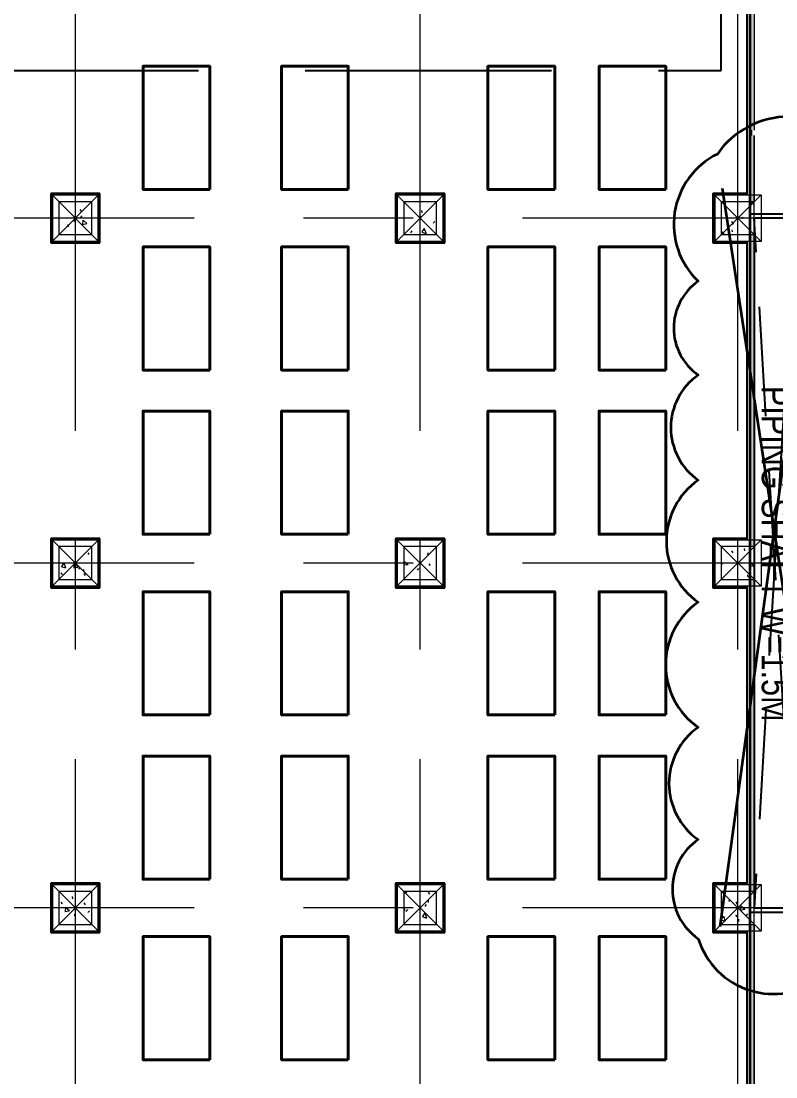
# Model space of a CAD drawing. Extents: x -14231 to 516634, y -267190 to 70805.
# Drawn here: x 455932 to 483507, y -117467 to -78894 of the extents above; entities that cross this region are included whole.
import ezdxf

# ---------------------------------------------------------------- set-up
doc = ezdxf.new("R2010")
doc.units = 0
doc.header["$LTSCALE"] = 8
for name, pattern in [('IDA - Grid Line', [3500, 2000, -500, 500, -500]), ('IDA - Hidden 065', [537.5, 375, -162.5]), ('IDA - Hidden 2-1', [750, 500, -250])]:
    doc.linetypes.add(name, pattern=pattern)
doc.layers.get('0').update_dxf_attribs({"color": 1, "linetype": 'CONTINUOUS'})
for name, color, linetype in [('0-1.7M Column', 254, 'CONTINUOUS'), ('0-T100单抗岩棉库板H10000', 21, 'CONTINUOUS'), ('0-T50单抗铝蜂巢库板H5000', 3, 'CONTINUOUS'), ('00-MEP Layout', 7, 'CONTINUOUS'), ('Ceiling FL+5000', 150, 'CONTINUOUS'), ('CTCI', 4, 'CONTINUOUS')]:
    doc.layers.add(name, color=color, linetype=linetype)
for name, color, linetype, lineweight in [('A-_ANOTGRID_E', 7, 'CONTINUOUS', 9), ('A-_FLOR----_E', 7, 'CONTINUOUS', 9), ('A-_WALL----_E', 7, 'CONTINUOUS', 9), ('A-_WALL----_H', 7, 'CONTINUOUS', 9), ('A-COLN----_E', 7, 'CONTINUOUS', 9), ('A-COLN----_E1', 7, 'CONTINUOUS', 9)]:
    doc.layers.add(name, color=color, linetype=linetype, lineweight=lineweight)
doc.styles.add('Site Area', font='arial.ttf', dxfattribs={"width": 0.8})

# ---------------------------------------------------------------- blocks, each defined once
blk = doc.blocks.new('IDA - Rectangle Column - 1200W X 1200D-V96-PH1 LEVEL 3 - PROBE')
at = {"layer": 'A-COLN----_E1'}
h = blk.add_hatch(dxfattribs=at)
h.set_pattern_fill('FP_92', color=256, style=0, pattern_type=2)
h.set_pattern_definition([(50, (-892257.2, -401156.1), (1821.8403, -159.3907), [190.5, -2095.5]), (355, (-892257.2, -401156.1), (-352.428, 1910.5674), [152.4, -1676.4]), (100.451, (-892105.4, -401169.4), (1469.4262, 1751.166), [161.9, -1780.901]), (46.184, (-892257.2, -400648.1), (2710.791, -420.428), [285.75, -3143.25]), (96.636, (-892031.3, -400683.2), (2374.0256, 2474.276), [242.85, -2671.351]), (351.184, (-892257.2, -400648), (2374.05, 2474.2525), [228.6, -2514.6]), (21, (-892003.2, -400775.1), (1516.1442, -1022.6516), [190.5, -2095.5]), (326, (-892003.2, -400775.1), (618.021, 1841.8805), [152.4, -1676.4]), (71.451, (-891876.8, -400860.3), (2134.1713, 819.2124), [161.9, -1780.901]), (37.5, (-892257.2, -401156.1), (30.88603, 845.5504), [83.82, -1572.26, 83.82, -3300.73]), (37.5, (-892257.2, -401156.1), (30.88603, 845.5504), [-1739.9, -1617.98, 83.82, -1598.93]), (7.5, (-892257.2, -401156.1), (668.1966, 1001.80575), [83.82, -886.46, 83.82, -1534.16, -641.35]), (7.5, (-892257.2, -401156.1), (668.1966, 1001.80575), [-2588.26, 83.82, -557.53]), (327.5, (-892823.6, -401156.1), (1355.90933, -57.2896), [83.82, -551.18, 83.82, -4526.28]), (327.5, (-892823.6, -401156.1), (1355.90933, -57.2896), [-718.82, -1897.38, 83.82, -2545.08]), (317.5, (-893077.6, -401156.1), (1481.2932, 254.2664), [83.82, -741.68, 83.82, -3098.8]), (317.5, (-893077.6, -401156.1), (1481.2932, 254.2664), [-909.32, -1231.9, 83.82, -1783.08])])
h.paths.add_polyline_path([(600, -600), (600, 600), (-600, 600), (-600, -600)])
at = {"layer": 'A-COLN----_E'}
for p, q in [((600, 600), (-600, 600)), ((-600, 600), (-600, -600)), ((600, -600), (600, 600)), ((-600, -600), (600, -600))]:
    blk.add_line(p, q, dxfattribs=at)
blk = doc.blocks.new('IDA - Rectangle Column - 1200W X 1200D-V97-PH1 LEVEL 3 - PROBE')
at = {"layer": 'A-COLN----_E1'}
h = blk.add_hatch(dxfattribs=at)
h.set_pattern_fill('FP_93', color=256, style=0, pattern_type=2)
h.set_pattern_definition([(50, (-892257.2, -388556.1), (1821.8403, -159.3907), [190.5, -2095.5]), (355, (-892257.2, -388556.1), (-352.428, 1910.5674), [152.4, -1676.4]), (100.451, (-892105.4, -388569.4), (1469.4262, 1751.166), [161.9, -1780.901]), (46.184, (-892257.2, -388048.1), (2710.791, -420.428), [285.75, -3143.25]), (96.636, (-892031.3, -388083.2), (2374.0256, 2474.276), [242.85, -2671.351]), (351.184, (-892257.2, -388048), (2374.05, 2474.2525), [228.6, -2514.6]), (21, (-892003.2, -388175.1), (1516.1442, -1022.6516), [190.5, -2095.5]), (326, (-892003.2, -388175.1), (618.021, 1841.8805), [152.4, -1676.4]), (71.451, (-891876.8, -388260.3), (2134.1713, 819.2124), [161.9, -1780.901]), (37.5, (-892257.2, -388556.1), (30.88603, 845.5504), [83.82, -1572.26, 83.82, -3300.73]), (37.5, (-892257.2, -388556.1), (30.88603, 845.5504), [-1739.9, -1617.98, 83.82, -1598.93]), (7.5, (-892257.2, -388556.1), (668.1966, 1001.80575), [83.82, -886.46, 83.82, -1534.16, -641.35]), (7.5, (-892257.2, -388556.1), (668.1966, 1001.80575), [-2588.26, 83.82, -557.53]), (327.5, (-892823.6, -388556.1), (1355.90933, -57.2896), [83.82, -551.18, 83.82, -4526.28]), (327.5, (-892823.6, -388556.1), (1355.90933, -57.2896), [-718.82, -1897.38, 83.82, -2545.08]), (317.5, (-893077.6, -388556.1), (1481.2932, 254.2664), [83.82, -741.68, 83.82, -3098.8]), (317.5, (-893077.6, -388556.1), (1481.2932, 254.2664), [-909.32, -1231.9, 83.82, -1783.08])])
h.paths.add_polyline_path([(600, -600), (600, 600), (-600, 600), (-600, -600)])
at = {"layer": 'A-COLN----_E'}
for p, q in [((600, 600), (-600, 600)), ((-600, 600), (-600, -600)), ((600, -600), (600, 600)), ((-600, -600), (600, -600))]:
    blk.add_line(p, q, dxfattribs=at)
blk = doc.blocks.new('IDA - Rectangle Column - 1200W X 1200D-V98-PH1 LEVEL 3 - PROBE')
at = {"layer": 'A-COLN----_E1'}
h = blk.add_hatch(dxfattribs=at)
h.set_pattern_fill('FP_94', color=256, style=0, pattern_type=2)
h.set_pattern_definition([(50, (-892257.2, -412756.1), (1821.8403, -159.3907), [190.5, -2095.5]), (355, (-892257.2, -412756.1), (-352.428, 1910.5674), [152.4, -1676.4]), (100.451, (-892105.4, -412769.4), (1469.4262, 1751.166), [161.9, -1780.901]), (46.184, (-892257.2, -412248.1), (2710.791, -420.428), [285.75, -3143.25]), (96.636, (-892031.3, -412283.2), (2374.0256, 2474.276), [242.85, -2671.351]), (351.184, (-892257.2, -412248), (2374.05, 2474.2525), [228.6, -2514.6]), (21, (-892003.2, -412375.1), (1516.1442, -1022.6516), [190.5, -2095.5]), (326, (-892003.2, -412375.1), (618.021, 1841.8805), [152.4, -1676.4]), (71.451, (-891876.8, -412460.3), (2134.1713, 819.2124), [161.9, -1780.901]), (37.5, (-892257.2, -412756.1), (30.88603, 845.5504), [83.82, -1572.26, 83.82, -3300.73]), (37.5, (-892257.2, -412756.1), (30.88603, 845.5504), [-1739.9, -1617.98, 83.82, -1598.93]), (7.5, (-892257.2, -412756.1), (668.1966, 1001.80575), [83.82, -886.46, 83.82, -1534.16, -641.35]), (7.5, (-892257.2, -412756.1), (668.1966, 1001.80575), [-2588.26, 83.82, -557.53]), (327.5, (-892823.6, -412756.1), (1355.90933, -57.2896), [83.82, -551.18, 83.82, -4526.28]), (327.5, (-892823.6, -412756.1), (1355.90933, -57.2896), [-718.82, -1897.38, 83.82, -2545.08]), (317.5, (-893077.6, -412756.1), (1481.2932, 254.2664), [83.82, -741.68, 83.82, -3098.8]), (317.5, (-893077.6, -412756.1), (1481.2932, 254.2664), [-909.32, -1231.9, 83.82, -1783.08])])
h.paths.add_polyline_path([(600, -600), (600, 600), (-600, 600), (-600, -600)])
at = {"layer": 'A-COLN----_E'}
for p, q in [((600, 600), (-600, 600)), ((-600, 600), (-600, -600)), ((600, -600), (600, 600)), ((-600, -600), (600, -600))]:
    blk.add_line(p, q, dxfattribs=at)
blk = doc.blocks.new('IDA - Rectangle Column - 1200W X 1200D-V99-PH1 LEVEL 3 - PROBE')
at = {"layer": 'A-COLN----_E1'}
h = blk.add_hatch(dxfattribs=at)
h.set_pattern_fill('FP_95', color=256, style=0, pattern_type=2)
h.set_pattern_definition([(50, (-917457.2, -388556.1), (1821.8403, -159.3907), [190.5, -2095.5]), (355, (-917457.2, -388556.1), (-352.428, 1910.5674), [152.4, -1676.4]), (100.451, (-917305.4, -388569.4), (1469.4262, 1751.166), [161.9, -1780.901]), (46.184, (-917457.2, -388048.1), (2710.791, -420.428), [285.75, -3143.25]), (96.636, (-917231.3, -388083.2), (2374.0256, 2474.276), [242.85, -2671.351]), (351.184, (-917457.2, -388048), (2374.05, 2474.2525), [228.6, -2514.6]), (21, (-917203.2, -388175.1), (1516.1442, -1022.6516), [190.5, -2095.5]), (326, (-917203.2, -388175.1), (618.021, 1841.8805), [152.4, -1676.4]), (71.451, (-917076.8, -388260.3), (2134.1713, 819.2124), [161.9, -1780.901]), (37.5, (-917457.2, -388556.1), (30.88603, 845.5504), [83.82, -1572.26, 83.82, -3300.73]), (37.5, (-917457.2, -388556.1), (30.88603, 845.5504), [-1739.9, -1617.98, 83.82, -1598.93]), (7.5, (-917457.2, -388556.1), (668.1966, 1001.80575), [83.82, -886.46, 83.82, -1534.16, -641.35]), (7.5, (-917457.2, -388556.1), (668.1966, 1001.80575), [-2588.26, 83.82, -557.53]), (327.5, (-918023.6, -388556.1), (1355.90933, -57.2896), [83.82, -551.18, 83.82, -4526.28]), (327.5, (-918023.6, -388556.1), (1355.90933, -57.2896), [-718.82, -1897.38, 83.82, -2545.08]), (317.5, (-918277.6, -388556.1), (1481.2932, 254.2664), [83.82, -741.68, 83.82, -3098.8]), (317.5, (-918277.6, -388556.1), (1481.2932, 254.2664), [-909.32, -1231.9, 83.82, -1783.08])])
h.paths.add_polyline_path([(600, -600), (600, 600), (-600, 600), (-600, -600)])
at = {"layer": 'A-COLN----_E'}
for p, q in [((600, 600), (-600, 600)), ((-600, 600), (-600, -600)), ((600, -600), (600, 600)), ((-600, -600), (600, -600))]:
    blk.add_line(p, q, dxfattribs=at)
blk = doc.blocks.new('IDA - Rectangle Column - 1200W X 1200D-V102-PH1 LEVEL 3 - PROBE')
at = {"layer": 'A-COLN----_E1'}
h = blk.add_hatch(dxfattribs=at)
h.set_pattern_fill('FP_98', color=256, style=0, pattern_type=2)
h.set_pattern_definition([(50, (-917457.2, -401156.1), (1821.8403, -159.3907), [190.5, -2095.5]), (355, (-917457.2, -401156.1), (-352.428, 1910.5674), [152.4, -1676.4]), (100.451, (-917305.4, -401169.4), (1469.4262, 1751.166), [161.9, -1780.901]), (46.184, (-917457.2, -400648.1), (2710.791, -420.428), [285.75, -3143.25]), (96.636, (-917231.3, -400683.2), (2374.0256, 2474.276), [242.85, -2671.351]), (351.184, (-917457.2, -400648), (2374.05, 2474.2525), [228.6, -2514.6]), (21, (-917203.2, -400775.1), (1516.1442, -1022.6516), [190.5, -2095.5]), (326, (-917203.2, -400775.1), (618.021, 1841.8805), [152.4, -1676.4]), (71.451, (-917076.8, -400860.3), (2134.1713, 819.2124), [161.9, -1780.901]), (37.5, (-917457.2, -401156.1), (30.88603, 845.5504), [83.82, -1572.26, 83.82, -3300.73]), (37.5, (-917457.2, -401156.1), (30.88603, 845.5504), [-1739.9, -1617.98, 83.82, -1598.93]), (7.5, (-917457.2, -401156.1), (668.1966, 1001.80575), [83.82, -886.46, 83.82, -1534.16, -641.35]), (7.5, (-917457.2, -401156.1), (668.1966, 1001.80575), [-2588.26, 83.82, -557.53]), (327.5, (-918023.6, -401156.1), (1355.90933, -57.2896), [83.82, -551.18, 83.82, -4526.28]), (327.5, (-918023.6, -401156.1), (1355.90933, -57.2896), [-718.82, -1897.38, 83.82, -2545.08]), (317.5, (-918277.6, -401156.1), (1481.2932, 254.2664), [83.82, -741.68, 83.82, -3098.8]), (317.5, (-918277.6, -401156.1), (1481.2932, 254.2664), [-909.32, -1231.9, 83.82, -1783.08])])
h.paths.add_polyline_path([(600, -600), (600, 600), (-600, 600), (-600, -600)])
at = {"layer": 'A-COLN----_E'}
for p, q in [((600, 600), (-600, 600)), ((-600, 600), (-600, -600)), ((600, -600), (600, 600)), ((-600, -600), (600, -600))]:
    blk.add_line(p, q, dxfattribs=at)
blk = doc.blocks.new('IDA - Rectangle Column - 1200W X 1200D-V105-PH1 LEVEL 3 - PROBE')
at = {"layer": 'A-COLN----_E1'}
h = blk.add_hatch(dxfattribs=at)
h.set_pattern_fill('FP_101', color=256, style=0, pattern_type=2)
h.set_pattern_definition([(50, (-917457.2, -412756.1), (1821.8403, -159.3907), [190.5, -2095.5]), (355, (-917457.2, -412756.1), (-352.428, 1910.5674), [152.4, -1676.4]), (100.451, (-917305.4, -412769.4), (1469.4262, 1751.166), [161.9, -1780.901]), (46.184, (-917457.2, -412248.1), (2710.791, -420.428), [285.75, -3143.25]), (96.636, (-917231.3, -412283.2), (2374.0256, 2474.276), [242.85, -2671.351]), (351.184, (-917457.2, -412248), (2374.05, 2474.2525), [228.6, -2514.6]), (21, (-917203.2, -412375.1), (1516.1442, -1022.6516), [190.5, -2095.5]), (326, (-917203.2, -412375.1), (618.021, 1841.8805), [152.4, -1676.4]), (71.451, (-917076.8, -412460.3), (2134.1713, 819.2124), [161.9, -1780.901]), (37.5, (-917457.2, -412756.1), (30.88603, 845.5504), [83.82, -1572.26, 83.82, -3300.73]), (37.5, (-917457.2, -412756.1), (30.88603, 845.5504), [-1739.9, -1617.98, 83.82, -1598.93]), (7.5, (-917457.2, -412756.1), (668.1966, 1001.80575), [83.82, -886.46, 83.82, -1534.16, -641.35]), (7.5, (-917457.2, -412756.1), (668.1966, 1001.80575), [-2588.26, 83.82, -557.53]), (327.5, (-918023.6, -412756.1), (1355.90933, -57.2896), [83.82, -551.18, 83.82, -4526.28]), (327.5, (-918023.6, -412756.1), (1355.90933, -57.2896), [-718.82, -1897.38, 83.82, -2545.08]), (317.5, (-918277.6, -412756.1), (1481.2932, 254.2664), [83.82, -741.68, 83.82, -3098.8]), (317.5, (-918277.6, -412756.1), (1481.2932, 254.2664), [-909.32, -1231.9, 83.82, -1783.08])])
h.paths.add_polyline_path([(600, -600), (600, 600), (-600, 600), (-600, -600)])
at = {"layer": 'A-COLN----_E'}
for p, q in [((600, 600), (-600, 600)), ((-600, 600), (-600, -600)), ((600, -600), (600, 600)), ((-600, -600), (600, -600))]:
    blk.add_line(p, q, dxfattribs=at)
blk = doc.blocks.new('IDA - Rectangle Column - 1200W X 1200D-V108-PH1 LEVEL 3 - PROBE')
at = {"layer": 'A-COLN----_E1'}
h = blk.add_hatch(dxfattribs=at)
h.set_pattern_fill('FP_104', color=256, style=0, pattern_type=2)
h.set_pattern_definition([(50, (-904857.2, -412756.1), (1821.8403, -159.3907), [190.5, -2095.5]), (355, (-904857.2, -412756.1), (-352.428, 1910.5674), [152.4, -1676.4]), (100.451, (-904705.4, -412769.4), (1469.4262, 1751.166), [161.9, -1780.901]), (46.184, (-904857.2, -412248.1), (2710.791, -420.428), [285.75, -3143.25]), (96.636, (-904631.3, -412283.2), (2374.0256, 2474.276), [242.85, -2671.351]), (351.184, (-904857.2, -412248), (2374.05, 2474.2525), [228.6, -2514.6]), (21, (-904603.2, -412375.1), (1516.1442, -1022.6516), [190.5, -2095.5]), (326, (-904603.2, -412375.1), (618.021, 1841.8805), [152.4, -1676.4]), (71.451, (-904476.8, -412460.3), (2134.1713, 819.2124), [161.9, -1780.901]), (37.5, (-904857.2, -412756.1), (30.88603, 845.5504), [83.82, -1572.26, 83.82, -3300.73]), (37.5, (-904857.2, -412756.1), (30.88603, 845.5504), [-1739.9, -1617.98, 83.82, -1598.93]), (7.5, (-904857.2, -412756.1), (668.1966, 1001.80575), [83.82, -886.46, 83.82, -1534.16, -641.35]), (7.5, (-904857.2, -412756.1), (668.1966, 1001.80575), [-2588.26, 83.82, -557.53]), (327.5, (-905423.6, -412756.1), (1355.90933, -57.2896), [83.82, -551.18, 83.82, -4526.28]), (327.5, (-905423.6, -412756.1), (1355.90933, -57.2896), [-718.82, -1897.38, 83.82, -2545.08]), (317.5, (-905677.6, -412756.1), (1481.2932, 254.2664), [83.82, -741.68, 83.82, -3098.8]), (317.5, (-905677.6, -412756.1), (1481.2932, 254.2664), [-909.32, -1231.9, 83.82, -1783.08])])
h.paths.add_polyline_path([(600, -600), (600, 600), (-600, 600), (-600, -600)])
at = {"layer": 'A-COLN----_E'}
for p, q in [((600, 600), (-600, 600)), ((-600, 600), (-600, -600)), ((600, -600), (600, 600)), ((-600, -600), (600, -600))]:
    blk.add_line(p, q, dxfattribs=at)
blk = doc.blocks.new('IDA - Rectangle Column - 1200W X 1200D-V109-PH1 LEVEL 3 - PROBE')
at = {"layer": 'A-COLN----_E1'}
h = blk.add_hatch(dxfattribs=at)
h.set_pattern_fill('FP_105', color=256, style=0, pattern_type=2)
h.set_pattern_definition([(50, (-904857.2, -401156.1), (1821.8403, -159.3907), [190.5, -2095.5]), (355, (-904857.2, -401156.1), (-352.428, 1910.5674), [152.4, -1676.4]), (100.451, (-904705.4, -401169.4), (1469.4262, 1751.166), [161.9, -1780.901]), (46.184, (-904857.2, -400648.1), (2710.791, -420.428), [285.75, -3143.25]), (96.636, (-904631.3, -400683.2), (2374.0256, 2474.276), [242.85, -2671.351]), (351.184, (-904857.2, -400648), (2374.05, 2474.2525), [228.6, -2514.6]), (21, (-904603.2, -400775.1), (1516.1442, -1022.6516), [190.5, -2095.5]), (326, (-904603.2, -400775.1), (618.021, 1841.8805), [152.4, -1676.4]), (71.451, (-904476.8, -400860.3), (2134.1713, 819.2124), [161.9, -1780.901]), (37.5, (-904857.2, -401156.1), (30.88603, 845.5504), [83.82, -1572.26, 83.82, -3300.73]), (37.5, (-904857.2, -401156.1), (30.88603, 845.5504), [-1739.9, -1617.98, 83.82, -1598.93]), (7.5, (-904857.2, -401156.1), (668.1966, 1001.80575), [83.82, -886.46, 83.82, -1534.16, -641.35]), (7.5, (-904857.2, -401156.1), (668.1966, 1001.80575), [-2588.26, 83.82, -557.53]), (327.5, (-905423.6, -401156.1), (1355.90933, -57.2896), [83.82, -551.18, 83.82, -4526.28]), (327.5, (-905423.6, -401156.1), (1355.90933, -57.2896), [-718.82, -1897.38, 83.82, -2545.08]), (317.5, (-905677.6, -401156.1), (1481.2932, 254.2664), [83.82, -741.68, 83.82, -3098.8]), (317.5, (-905677.6, -401156.1), (1481.2932, 254.2664), [-909.32, -1231.9, 83.82, -1783.08])])
h.paths.add_polyline_path([(600, -600), (600, 600), (-600, 600), (-600, -600)])
at = {"layer": 'A-COLN----_E'}
for p, q in [((600, 600), (-600, 600)), ((-600, 600), (-600, -600)), ((600, -600), (600, 600)), ((-600, -600), (600, -600))]:
    blk.add_line(p, q, dxfattribs=at)
blk = doc.blocks.new('IDA - Rectangle Column - 1200W X 1200D-V110-PH1 LEVEL 3 - PROBE')
at = {"layer": 'A-COLN----_E1'}
h = blk.add_hatch(dxfattribs=at)
h.set_pattern_fill('FP_106', color=256, style=0, pattern_type=2)
h.set_pattern_definition([(50, (-904857.2, -388556.1), (1821.8403, -159.3907), [190.5, -2095.5]), (355, (-904857.2, -388556.1), (-352.428, 1910.5674), [152.4, -1676.4]), (100.451, (-904705.4, -388569.4), (1469.4262, 1751.166), [161.9, -1780.901]), (46.184, (-904857.2, -388048.1), (2710.791, -420.428), [285.75, -3143.25]), (96.636, (-904631.3, -388083.2), (2374.0256, 2474.276), [242.85, -2671.351]), (351.184, (-904857.2, -388048), (2374.05, 2474.2525), [228.6, -2514.6]), (21, (-904603.2, -388175.1), (1516.1442, -1022.6516), [190.5, -2095.5]), (326, (-904603.2, -388175.1), (618.021, 1841.8805), [152.4, -1676.4]), (71.451, (-904476.8, -388260.3), (2134.1713, 819.2124), [161.9, -1780.901]), (37.5, (-904857.2, -388556.1), (30.88603, 845.5504), [83.82, -1572.26, 83.82, -3300.73]), (37.5, (-904857.2, -388556.1), (30.88603, 845.5504), [-1739.9, -1617.98, 83.82, -1598.93]), (7.5, (-904857.2, -388556.1), (668.1966, 1001.80575), [83.82, -886.46, 83.82, -1534.16, -641.35]), (7.5, (-904857.2, -388556.1), (668.1966, 1001.80575), [-2588.26, 83.82, -557.53]), (327.5, (-905423.6, -388556.1), (1355.90933, -57.2896), [83.82, -551.18, 83.82, -4526.28]), (327.5, (-905423.6, -388556.1), (1355.90933, -57.2896), [-718.82, -1897.38, 83.82, -2545.08]), (317.5, (-905677.6, -388556.1), (1481.2932, 254.2664), [83.82, -741.68, 83.82, -3098.8]), (317.5, (-905677.6, -388556.1), (1481.2932, 254.2664), [-909.32, -1231.9, 83.82, -1783.08])])
h.paths.add_polyline_path([(600, -600), (600, 600), (-600, 600), (-600, -600)])
at = {"layer": 'A-COLN----_E'}
for p, q in [((600, 600), (-600, 600)), ((-600, 600), (-600, -600)), ((600, -600), (600, 600)), ((-600, -600), (600, -600))]:
    blk.add_line(p, q, dxfattribs=at)
blk = doc.blocks.new('1659_F10N-PROBE_A_PH2_R25_rvt-1-PH1 LEVEL 3 - PROBE')
at = {"layer": 'A-_WALL----_H', "true_color": 0x808080}
h = blk.add_hatch(dxfattribs=at)
h.set_pattern_fill('FP_107', color=8, style=0, pattern_type=2)
h.set_pattern_definition([(0, (0, 0), (635, 635), [79.375, -555.625]), (90, (0, 0), (-635, 635), [79.375, -555.625]), (135, (79.38, 0), (-635.00027, 0), [112.253, -785.772]), (0, (79.4, 357.2), (635, 635), [79.375, -555.625]), (45, (119.06, 317.5), (0, 635.00027), [56.127, -841.899]), (135, (119.06, 317.5), (-635.00027, 0), [56.127, -841.899]), (0, (317.5, 515.94), (635, 635), [112.253, -522.747]), (45, (317.5, 515.94), (0, 635.00027), [79.375, -818.651]), (135, (429.75, 515.94), (-635.00027, 0), [79.375, -818.651]), (90, (436.56, 158.75), (-635, 635), [79.375, -555.625]), (45, (436.56, 158.75), (0, 635.00027), [56.127, -841.899]), (135, (476.25, 198.44), (-635.00027, 0), [56.127, -841.899]), (0, (79.4, 158.75), (635, 635), [39.687, -531.812]), (0, (555.6, 317.5), (635, 635), [39.687, -531.812]), (90, (357.2, 396.9), (-635, 635), [39.687, -531.813]), (135, (436.56, 39.7), (-635.00027, 0), [56.127, -841.899]), (135, (158.75, 476.25), (-635.00027, 0), [56.127, -841.899]), (45, (297.66, 208.36), (0, 635.00027), [56.127, -841.899]), (90, (218.3, 79.4), (-635, 635), [9.922, -625.078]), (90, (248.05, 347.27), (-635, 635), [9.922, -625.078]), (90, (545.7, 456.4), (-635, 635), [9.922, -625.078]), (90, (555.6, 119.06), (-635, 635), [9.922, -625.078])])
h.paths.add_polyline_path([(867237, 413356), (867237, 424538), (867037, 424538), (867037, 413356)])
at = {"layer": 'A-_FLOR----_E'}
blk.add_line((867237, 413356), (889037, 413356), dxfattribs=at)
at = {"layer": 'A-_WALL----_E'}
for p, q in [((867037, 424538), (867037, 413356)), ((867237, 413356), (867237, 424538)), ((867037, 413356), (867237, 413356)), ((889037, 413256), (889237, 413256))]:
    blk.add_line(p, q, dxfattribs=at)
blk = doc.blocks.new('PIPING SHAFT-02')
at = {"layer": 'CTCI', "color": 5, "linetype": 'IDA - Hidden 2-1'}
for p, q in [((-600, 2700), (24600, 1200)), ((24600, 2700), (-600, 1200))]:
    blk.add_line(p, q, dxfattribs=at)
at = {"layer": 'CTCI', "color": 5}
for points in [[(-750, 1050), (24750, 1050), (24750, 2850), (-750, 2850)], [(-600, 1200), (24600, 1200), (24600, 2700), (-600, 2700)]]:
    blk.add_lwpolyline(points, close=True, dxfattribs=at)
at = {"color": 5, "lineweight": 53, "insert": (5529, 2478), "char_height": 1000, "width": 12873.67, "attachment_point": 1, "style": 'Site Area'}
blk.add_mtext('PIPING SHAFT W=1.5M', dxfattribs=at)
blk = doc.blocks.new('A$C3c950bc4')
at = {"layer": 'A-COLN----_E1', "color": 8, "lineweight": 9}
for p, q in [((26050, 850), (24350, -850)), ((24350, 850), (26050, -850)), ((38650, 850), (36950, -850)), ((36950, 850), (38650, -850)), ((51250, 850), (49550, -850)), ((49550, 850), (51250, -850))]:
    blk.add_line(p, q, dxfattribs=at)
for points in [[(24350, 850), (26050, 850), (26050, -850), (24350, -850)], [(36950, 850), (38650, 850), (38650, -850), (36950, -850)], [(49550, 850), (51250, 850), (51250, -850), (49550, -850)]]:
    blk.add_lwpolyline(points, close=True, dxfattribs=at)

msp = doc.modelspace()

# ---------------------------------------------------------------- hatches: boundary and pattern name
at = {"layer": 'A-_WALL----_H', "true_color": 0x808080}
h = msp.add_hatch(dxfattribs=at)
h.set_pattern_fill('FP_1', color=8, angle=-90, style=0, pattern_type=2)
h.set_pattern_definition([(270, (69356.9, 806163.47), (508, -2032), [83.82, -1440.18, 83.82, -1440.18, -8128]), (270, (69356.9, 806163.47), (508, -2032), [-3048, 83.82, -2964.18, 83.82, -1440.18, -3556]), (270, (69356.9, 806163.47), (508, -2032), [-7620, 83.82, -932.18, 83.82, -2456.18]), (30, (69610.9, 805401.47), (1505.76362, 1455.9409), [83.82, -1440.18, 83.82, -1440.18, -8128]), (30, (69610.9, 805401.47), (1505.76362, 1455.9409), [-3048, 83.82, -2964.18, 83.82, -1440.18, -3556]), (30, (69610.9, 805401.47), (1505.76362, 1455.9409), [-7620, 83.82, -932.18, 83.82, -2456.18]), (150, (70626.9, 805147.47), (-2013.76362, 576.0591), [83.82, -1440.18, 83.82, -1440.18, -8128]), (150, (70626.9, 805147.47), (-2013.76362, 576.0591), [-3048, 83.82, -2964.18, 83.82, -1440.18, -3556]), (150, (70626.9, 805147.47), (-2013.76362, 576.0591), [-7620, 83.82, -932.18, 83.82, -2456.18])])
h.paths.add_polyline_path([(482563, -127693.7), (482713, -127693.7), (482713, -124493.7), (482563, -124493.7)])
h.paths.add_polyline_path([(482563, -123293.7), (482713, -123293.7), (482713, -111893.7), (482563, -111893.7)])
h.paths.add_polyline_path([(482563, -110693.7), (482713, -110693.7), (482713, -99293.7), (482563, -99293.7)])
h.paths.add_polyline_path([(482563, -98093.7), (482713, -98093.7), (482713, -86693.7), (482563, -86693.7), (482563, -94441.7)])
h.paths.add_polyline_path([(482563, -85493.7), (482713, -85493.7), (482713, -83073.9), (482613, -83073.9), (482613, -82873.9), (482713, -82873.9), (482713, -74093.7), (482563, -74093.7), (482563, -83073.9)])
h.paths.add_polyline_path([(482563, -72893.7), (482713, -72893.7), (482713, -61493.7), (482563, -61493.7), (482563, -67386.9)])

# ---------------------------------------------------------------- linework, layer by layer
at = {"linetype": 'IDA - Hidden 065', "ltscale": 3}
msp.add_lwpolyline([(414713, -80693.7), (481513, -80693.7), (481513, -72893.7)], dxfattribs=at)
at = {"color": 2, "lineweight": 40}
for points in [[(462825.4, -85043.7), (462825.4, -80543.7), (460385.4, -80543.7), (460385.4, -85043.7)], [(467885.4, -85043.7), (467885.4, -80543.7), (465445.4, -80543.7), (465445.4, -85043.7)], [(475425.4, -85043.7), (475425.4, -80543.7), (472985.4, -80543.7), (472985.4, -85043.7)], [(479485.4, -85043.7), (479485.4, -80543.7), (477045.4, -80543.7), (477045.4, -85043.7)], [(462825.4, -97643.7), (462825.4, -93143.7), (460385.4, -93143.7), (460385.4, -97643.7)], [(467885.4, -97643.7), (467885.4, -93143.7), (465445.4, -93143.7), (465445.4, -97643.7)], [(475425.4, -97643.7), (475425.4, -93143.7), (472985.4, -93143.7), (472985.4, -97643.7)], [(479485.4, -97643.7), (479485.4, -93143.7), (477045.4, -93143.7), (477045.4, -97643.7)], [(462825.4, -110243.7), (462825.4, -105743.7), (460385.4, -105743.7), (460385.4, -110243.7)], [(467885.4, -110243.7), (467885.4, -105743.7), (465445.4, -105743.7), (465445.4, -110243.7)], [(475425.4, -110243.7), (475425.4, -105743.7), (472985.4, -105743.7), (472985.4, -110243.7)], [(479485.4, -110243.7), (479485.4, -105743.7), (477045.4, -105743.7), (477045.4, -110243.7)]]:
    msp.add_lwpolyline(points, close=True, dxfattribs=at)
at = {"color": 2, "lineweight": 40, "elevation": 0}
for points in [[(462825.4, -91643.7), (462825.4, -87143.7), (460385.4, -87143.7), (460385.4, -91643.7)], [(467885.4, -91643.7), (467885.4, -87143.7), (465445.4, -87143.7), (465445.4, -91643.7)], [(475425.4, -91643.7), (475425.4, -87143.7), (472985.4, -87143.7), (472985.4, -91643.7)], [(479485.4, -91643.7), (479485.4, -87143.7), (477045.4, -87143.7), (477045.4, -91643.7)], [(462825.4, -104243.7), (462825.4, -99743.7), (460385.4, -99743.7), (460385.4, -104243.7)], [(467885.4, -104243.7), (467885.4, -99743.7), (465445.4, -99743.7), (465445.4, -104243.7)], [(475425.4, -104243.7), (475425.4, -99743.7), (472985.4, -99743.7), (472985.4, -104243.7)], [(479485.4, -104243.7), (479485.4, -99743.7), (477045.4, -99743.7), (477045.4, -104243.7)], [(462825.4, -116843.7), (462825.4, -112343.7), (460385.4, -112343.7), (460385.4, -116843.7)], [(467885.4, -116843.7), (467885.4, -112343.7), (465445.4, -112343.7), (465445.4, -116843.7)], [(475425.4, -116843.7), (475425.4, -112343.7), (472985.4, -112343.7), (472985.4, -116843.7)], [(479485.4, -116843.7), (479485.4, -112343.7), (477045.4, -112343.7), (477045.4, -116843.7)]]:
    msp.add_lwpolyline(points, close=True, dxfattribs=at)
at = {"layer": '0-T100单抗岩棉库板H10000', "lineweight": -3}
for p, q in [((482463, -85243.7), (482463, -74343.7)), ((482563, -85243.7), (482563, -74343.7)), ((482463, -97843.7), (482463, -86943.7)), ((482563, -97843.7), (482563, -86943.7)), ((482463, -110443.7), (482463, -99543.7)), ((482563, -110443.7), (482563, -99543.7)), ((482463, -123043.7), (482463, -112143.7)), ((482563, -123043.7), (482563, -112143.7))]:
    msp.add_line(p, q, dxfattribs=at)
at = {"layer": '0-T50单抗铝蜂巢库板H5000', "lineweight": -3}
for p, q in [((458813, -85193.7), (457013, -85193.7)), ((457013, -85193.7), (457013, -86993.7)), ((458763, -85243.7), (457063, -85243.7)), ((457063, -85243.7), (457063, -86943.7)), ((458763, -86943.7), (458763, -85243.7)), ((458813, -86993.7), (458813, -85193.7)), ((471413, -85193.7), (469613, -85193.7)), ((469613, -85193.7), (469613, -86993.7)), ((471363, -85243.7), (469663, -85243.7)), ((469663, -85243.7), (469663, -86943.7)), ((471363, -86943.7), (471363, -85243.7)), ((471413, -86993.7), (471413, -85193.7)), ((482463, -85193.7), (481213, -85193.7)), ((481213, -85193.7), (481213, -86993.7)), ((482463, -85243.7), (481263, -85243.7)), ((481263, -85243.7), (481263, -86943.7)), ((457013, -86993.7), (458813, -86993.7)), ((457063, -86943.7), (458763, -86943.7)), ((469613, -86993.7), (471413, -86993.7)), ((469663, -86943.7), (471363, -86943.7)), ((481213, -86993.7), (482463, -86993.7)), ((481263, -86943.7), (482463, -86943.7)), ((458813, -97793.7), (457013, -97793.7)), ((457013, -97793.7), (457013, -99593.7)), ((458763, -97843.7), (457063, -97843.7)), ((457063, -97843.7), (457063, -99543.7)), ((458763, -99543.7), (458763, -97843.7)), ((458813, -99593.7), (458813, -97793.7)), ((471413, -97793.7), (469613, -97793.7)), ((469613, -97793.7), (469613, -99593.7)), ((471363, -97843.7), (469663, -97843.7)), ((469663, -97843.7), (469663, -99543.7)), ((471363, -99543.7), (471363, -97843.7)), ((471413, -99593.7), (471413, -97793.7)), ((482463, -97793.7), (481213, -97793.7)), ((481213, -97793.7), (481213, -99593.7)), ((482463, -97843.7), (481263, -97843.7)), ((481263, -97843.7), (481263, -99543.7)), ((457013, -99593.7), (458813, -99593.7)), ((457063, -99543.7), (458763, -99543.7)), ((469613, -99593.7), (471413, -99593.7)), ((469663, -99543.7), (471363, -99543.7)), ((481213, -99593.7), (482463, -99593.7)), ((481263, -99543.7), (482463, -99543.7)), ((458813, -110393.7), (457013, -110393.7)), ((457013, -110393.7), (457013, -112193.7)), ((458763, -110443.7), (457063, -110443.7)), ((457063, -110443.7), (457063, -112143.7)), ((458763, -112143.7), (458763, -110443.7)), ((458813, -112193.7), (458813, -110393.7)), ((471413, -110393.7), (469613, -110393.7)), ((469613, -110393.7), (469613, -112193.7)), ((471363, -110443.7), (469663, -110443.7)), ((469663, -110443.7), (469663, -112143.7)), ((471363, -112143.7), (471363, -110443.7)), ((471413, -112193.7), (471413, -110393.7)), ((482463, -110393.7), (481213, -110393.7)), ((481213, -110393.7), (481213, -112193.7)), ((482463, -110443.7), (481263, -110443.7)), ((481263, -110443.7), (481263, -112143.7)), ((457013, -112193.7), (458813, -112193.7)), ((457063, -112143.7), (458763, -112143.7)), ((469613, -112193.7), (471413, -112193.7)), ((469663, -112143.7), (471363, -112143.7)), ((481213, -112193.7), (482463, -112193.7)), ((481263, -112143.7), (482463, -112143.7))]:
    msp.add_line(p, q, dxfattribs=at)
at = {"layer": '00-MEP Layout', "color": 30, "lineweight": 35, "true_color": 0xf26722}
for p, q in [((485621.5, -111824.4), (481551.3, -85006.8)), ((485042.2, -85705.5), (481458.2, -111978.6))]:
    msp.add_line(p, q, dxfattribs=at)
msp.add_lwpolyline([(486624.7, -83749, 0.5205671), (481368.6, -83749, 0.5205671), (480666.9, -88395, 0.5205671), (480666.9, -91823.9, 0.5205671), (480666.9, -95665.9, 0.5205671), (480666.9, -100122.8, 0.5205671), (480666.9, -104696.8, 0.5205671), (480666.9, -108794.1, 0.5205671), (480666.9, -112417.2, 0.5205671), (485174.5, -113841.9, 0.5205671), (486624.7, -109469.1, 0.5205671), (486624.7, -103872, 0.5205671), (486624.7, -97304.4, 0.5205671), (486624.7, -92086.2, 0.5205671), (486624.7, -86492.6, 0.5205671)], format="xyb", close=True, dxfattribs=at)
at = {"layer": 'A-_ANOTGRID_E', "color": 8, "linetype": 'IDA - Grid Line', "true_color": 0x808080}
for p, q in [((457913, -149857.7), (457913, -50848.6)), ((470513, -149857.7), (470513, -50848.6)), ((482113, -149857.7), (482113, -50848.6)), ((490253.6, -86093.7), (402743.7, -86093.7)), ((490253.6, -98693.7), (402743.7, -98693.7)), ((490253.6, -111293.7), (402743.7, -111293.7))]:
    msp.add_line(p, q, dxfattribs=at)
at = {"layer": 'A-_WALL----_E'}
for p, q in [((482563, -74093.7), (482563, -85493.7)), ((482713, -83073.9), (482713, -85493.7)), ((482713, -85493.7), (482713, -83073.9)), ((482563, -86693.7), (482563, -98093.7)), ((482713, -86693.7), (482713, -98093.7)), ((482713, -98093.7), (482713, -86693.7)), ((482563, -99293.7), (482563, -110693.7)), ((482713, -99293.7), (482713, -110693.7)), ((482713, -110693.7), (482713, -99293.7)), ((482563, -111893.7), (482563, -123293.7)), ((482713, -111893.7), (482713, -123293.7)), ((482713, -123293.7), (482713, -111893.7))]:
    msp.add_line(p, q, dxfattribs=at)
at = {"layer": 'Ceiling FL+5000', "lineweight": -3}
msp.add_lwpolyline([(414713, -126993.7), (479313, -126993.7), (479313, -127593.7), (482463, -127593.7), (482463, -124793.7), (481213, -124793.7), (481213, -122993.7), (482463, -122993.7), (482463, -112193.7), (481213, -112193.7), (481213, -110393.7), (482463, -110393.7), (482463, -99593.7), (481213, -99593.7), (481213, -97793.7), (482463, -97793.7), (482463, -86993.7), (481213, -86993.7), (481213, -85193.7), (482463, -85193.7), (482463, -74393.7)], dxfattribs=at)
at = {"layer": 'CTCI', "color": 2, "lineweight": 35}
msp.add_lwpolyline([(482563, -63793.7), (474913, -63793.7), (474913, -70393.7), (450013, -70393.7), (450013, -74093.7), (427613, -74093.7), (427613, -68393.7), (406913, -68393.7), (406913, -90493.7), (414713, -90493.7), (414713, -126993.7), (419513, -126993.7), (419513, -126993.7), (479313, -126993.7), (479313, -127693.7), (482563, -127693.7), (482563, -63793.7)], dxfattribs=at)

# ---------------------------------------------------------------- block references
at = {"lineweight": 5, "rotation": 270}
msp.add_blockref('1659_F10N-PROBE_A_PH2_R25_rvt-1-PH1 LEVEL 3 - PROBE', (69356.9, 806163.5), dxfattribs=at)
at = {"layer": '0-1.7M Column', "color": 30, "lineweight": 35, "true_color": 0xf26722, "rotation": 270}
for p in [(457913, -60893.7), (470513, -60893.7), (482113, -60893.7)]:
    msp.add_blockref('A$C3c950bc4', p, dxfattribs=at)
at = {"layer": 'A-COLN----_E1', "lineweight": 9, "rotation": 270}
for name, p in [('IDA - Rectangle Column - 1200W X 1200D-V97-PH1 LEVEL 3 - PROBE', (457913, -86093.7)), ('IDA - Rectangle Column - 1200W X 1200D-V96-PH1 LEVEL 3 - PROBE', (470513, -86093.7)), ('IDA - Rectangle Column - 1200W X 1200D-V98-PH1 LEVEL 3 - PROBE', (482113, -86093.7)), ('IDA - Rectangle Column - 1200W X 1200D-V110-PH1 LEVEL 3 - PROBE', (457913, -98693.7)), ('IDA - Rectangle Column - 1200W X 1200D-V109-PH1 LEVEL 3 - PROBE', (470513, -98693.7)), ('IDA - Rectangle Column - 1200W X 1200D-V108-PH1 LEVEL 3 - PROBE', (482113, -98693.7)), ('IDA - Rectangle Column - 1200W X 1200D-V99-PH1 LEVEL 3 - PROBE', (457913, -111293.7)), ('IDA - Rectangle Column - 1200W X 1200D-V102-PH1 LEVEL 3 - PROBE', (470513, -111293.7)), ('IDA - Rectangle Column - 1200W X 1200D-V105-PH1 LEVEL 3 - PROBE', (482113, -111293.7))]:
    msp.add_blockref(name, p, dxfattribs=at)
at = {"layer": 'CTCI', "color": 5, "rotation": 270}
msp.add_blockref('PIPING SHAFT-02', (481513, -86693.7), dxfattribs=at)

doc.saveas('drawing.dxf')
